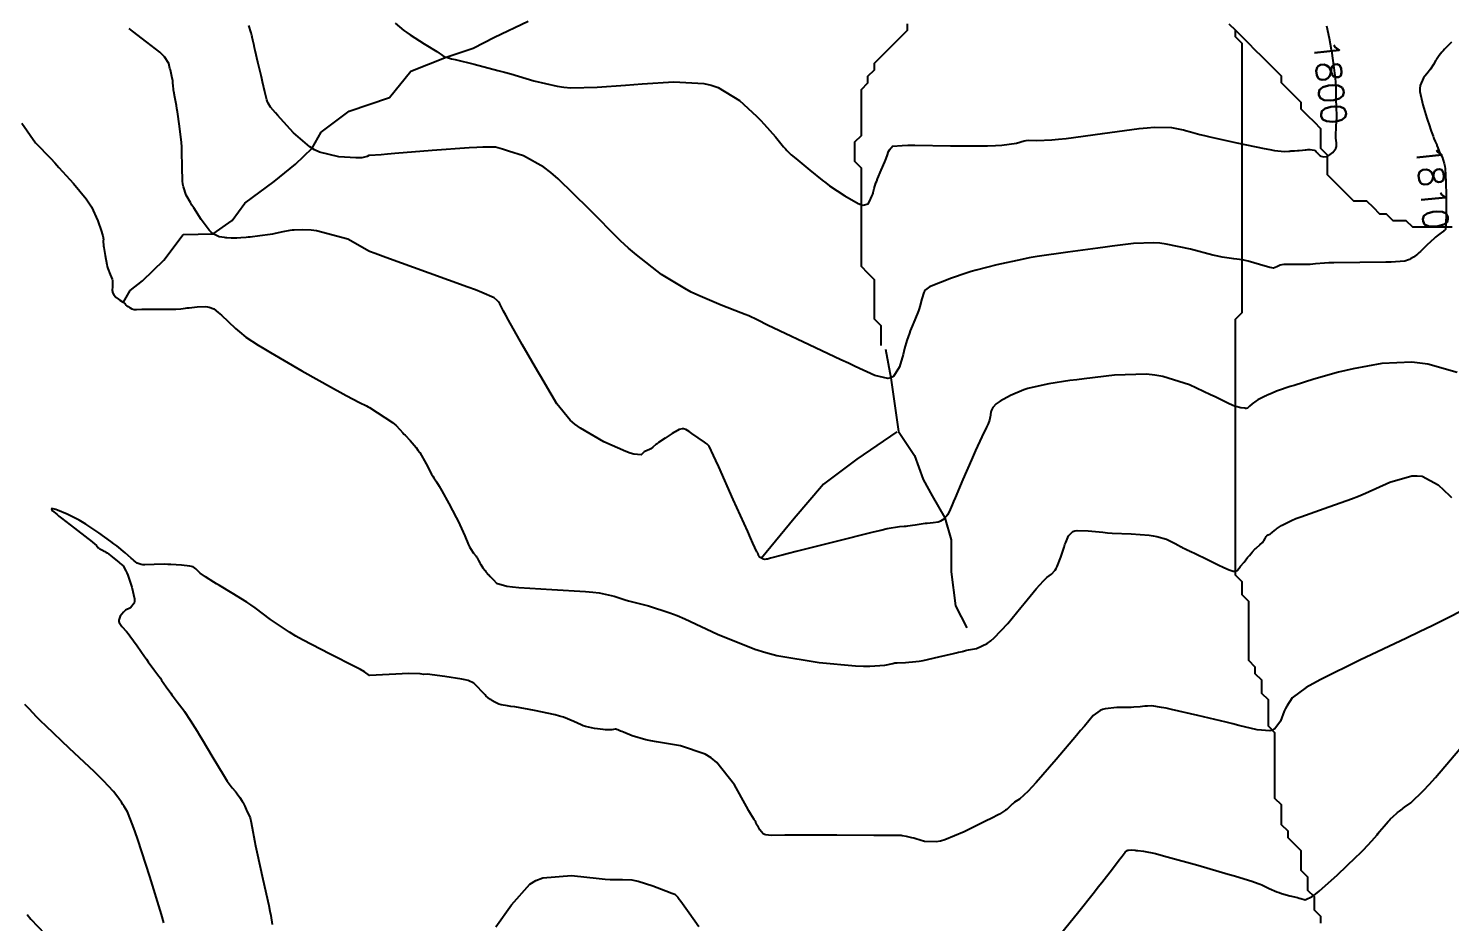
# Model space of a CAD drawing. Header units: metres. Extents: x 68 to 838477, y 94 to 1191015.
# Drawn here: x 837948.1 to 838164.5, y 1189764.5 to 1189900.5 of the extents above; entities that cross this region are included whole.
import ezdxf

# ---------------------------------------------------------------- set-up
doc = ezdxf.new("R2010")
doc.units = ezdxf.units.M
doc.header["$LTSCALE"] = 0.3
doc.layers.add('COTAS 10', color=1, linetype='Continuous')
doc.layers.add('DRENAJE', color=5, linetype='Continuous', lineweight=25)
doc.styles.get("Standard").update_dxf_attribs({"font": 'simplex.shx'})

msp = doc.modelspace()

# ---------------------------------------------------------------- linework, layer by layer
at = {"layer": 'COTAS 10'}
for points, elevation in [([(838164.76, 1189898.39), (838163.74, 1189897.3), (838163.53, 1189897.06), (838163.33, 1189896.85), (838162.88, 1189896.33), (838162.59, 1189895.91), (838162.5, 1189895.77), (838162.4, 1189895.62), (838162.04, 1189894.99), (838161.56, 1189894.25), (838161.4, 1189894.04), (838161.23, 1189893.81), (838160.5, 1189892.95), (838159.99, 1189891.77), (838159.95, 1189891.34), (838159.97, 1189890.88), (838160.4, 1189888.83), (838160.73, 1189887.81), (838161.05, 1189886.81), (838161.2, 1189886.35), (838161.34, 1189885.94), (838161.71, 1189884.81), (838161.98, 1189884.06), (838162.05, 1189883.89), (838162.11, 1189883.72), (838162.32, 1189883.24), (838162.49, 1189882.84), (838162.53, 1189882.74), (838162.57, 1189882.64), (838162.68, 1189882.28), (838162.83, 1189881.87), (838162.9, 1189881.73), (838162.97, 1189881.57), (838163.34, 1189880.92), (838163.69, 1189879.9), (838163.76, 1189879.52), (838163.82, 1189879.08), (838163.93, 1189877.14), (838163.95, 1189875.01), (838163.95, 1189874.47), (838163.95, 1189873.93), (838163.95, 1189872.16), (838163.93, 1189870.79), (838163.92, 1189870.52), (838163.91, 1189870.3), (838163.86, 1189869.86), (838163.72, 1189869.7), (838163.65, 1189869.65), (838163.57, 1189869.59), (838163.19, 1189869.35), (838162.58, 1189868.9), (838162.37, 1189868.71), (838162.13, 1189868.5), (838161.1, 1189867.51), (838160.07, 1189866.51), (838159.83, 1189866.3), (838159.61, 1189866.11), (838159.01, 1189865.64), (838158.52, 1189865.37), (838158.38, 1189865.31), (838158.23, 1189865.25), (838157.67, 1189865.05), (838156.27, 1189864.92), (838155.59, 1189864.89), (838154.79, 1189864.87), (838150.83, 1189864.82), (838146.89, 1189864.78), (838146.09, 1189864.76), (838145.42, 1189864.74), (838144.06, 1189864.63), (838143.24, 1189864.54), (838142.92, 1189864.53), (838142.55, 1189864.52), (838140.87, 1189864.55), (838139.26, 1189864.52), (838138.94, 1189864.49), (838138.68, 1189864.44), (838138.17, 1189864.16), (838137.68, 1189863.99), (838137.42, 1189864.01), (838137.11, 1189864.07), (838135.57, 1189864.51), (838133.82, 1189865.04), (838133.38, 1189865.15), (838132.96, 1189865.23), (838131.62, 1189865.39), (838129.88, 1189865.64), (838129.2, 1189865.78), (838128.45, 1189865.96), (838125.04, 1189866.84), (838121.31, 1189867.65), (838120.35, 1189867.77), (838119.43, 1189867.84), (838116.37, 1189867.75), (838113.11, 1189867.31), (838112.06, 1189867.17), (838110.94, 1189867.02), (838106.37, 1189866.42), (838101.68, 1189865.73), (838100.49, 1189865.52), (838099.34, 1189865.31), (838095.57, 1189864.49), (838092.4, 1189863.66), (838091.63, 1189863.44), (838090.9, 1189863.22), (838088.66, 1189862.44), (838086.96, 1189861.78), (838086.57, 1189861.62), (838086.22, 1189861.49), (838085.27, 1189861.11), (838084.67, 1189860.66), (838084.53, 1189860.48), (838084.41, 1189860.27), (838084.11, 1189859.32), (838083.83, 1189858.15), (838083.72, 1189857.8), (838083.6, 1189857.45), (838083.05, 1189856.09), (838082.49, 1189854.76), (838082.35, 1189854.41), (838082.23, 1189854.08), (838081.86, 1189852.97), (838081.51, 1189851.72), (838081.39, 1189851.3), (838081.26, 1189850.85), (838080.73, 1189848.96), (838079.79, 1189847.48), (838079.41, 1189847.29), (838078.97, 1189847.19), (838076.95, 1189847.65), (838073.98, 1189849.02), (838072.94, 1189849.5), (838071.81, 1189850.02), (838066.96, 1189852.29), (838062.43, 1189854.44), (838061.5, 1189854.88), (838060.72, 1189855.26), (838059.05, 1189856.1), (838057.76, 1189856.7), (838057.2, 1189856.93), (838056.56, 1189857.18), (838053.55, 1189858.32), (838050, 1189859.84), (838049.02, 1189860.33), (838048.04, 1189860.86), (838044.5, 1189863.01), (838040.66, 1189865.98), (838039.48, 1189867.02), (838038.25, 1189868.15), (838033.41, 1189873.01), (838028.75, 1189877.58), (838027.63, 1189878.52), (838026.59, 1189879.33), (838023.46, 1189881.08), (838021.21, 1189881.8), (838020.72, 1189881.95), (838020.28, 1189882.08), (838019.2, 1189882.39), (838017.29, 1189882.42), (838016.34, 1189882.37), (838015.2, 1189882.31), (838009.54, 1189881.91), (838003.89, 1189881.44), (838002.75, 1189881.34), (838001.81, 1189881.25), (838000, 1189881.14), (837999.94, 1189881.13), (837999.67, 1189880.95), (837998.85, 1189880.78), (837998.43, 1189880.77), (837997.92, 1189880.78), (837995.37, 1189880.93), (837992.41, 1189881.64), (837991.65, 1189882), (837990.91, 1189882.44), (837988.43, 1189884.59), (837986.49, 1189886.78), (837986.08, 1189887.24), (837985.73, 1189887.63), (837984.96, 1189888.47), (837984.58, 1189889.08), (837984.48, 1189889.32), (837984.38, 1189889.59), (837984.06, 1189890.8), (837983.72, 1189892.35), (837983.62, 1189892.83), (837983.5, 1189893.33), (837983.03, 1189895.33), (837982.6, 1189897.14), (837982.51, 1189897.52), (837982.44, 1189897.86), (837982.26, 1189898.67), (837982.16, 1189899.14), (837982.14, 1189899.26), (837982.11, 1189899.38), (837982.02, 1189899.8), (837981.66, 1189900.9)], 1810), ([(838003.91, 1189901.26), (838005.25, 1189900.18), (838005.71, 1189899.85), (838006.21, 1189899.5), (838008.35, 1189898.13), (838010.27, 1189896.94), (838010.64, 1189896.71), (838010.93, 1189896.52), (838011.36, 1189896.2), (838012.04, 1189895.99), (838012.49, 1189895.87), (838013.04, 1189895.73), (838015.97, 1189895.01), (838019.58, 1189894.09), (838020.57, 1189893.82), (838021.55, 1189893.54), (838025.02, 1189892.48), (838028.59, 1189891.66), (838029.63, 1189891.53), (838030.69, 1189891.45), (838034.7, 1189891.51), (838039.02, 1189891.86), (838040.27, 1189891.95), (838041.55, 1189892.04), (838046.37, 1189892.35), (838050.94, 1189892.1), (838052.06, 1189891.84), (838053.11, 1189891.49), (838056.37, 1189889.51), (838058.94, 1189887.11), (838059.55, 1189886.5), (838060.12, 1189885.92), (838061.83, 1189883.97), (838063.07, 1189882.46), (838063.35, 1189882.15), (838063.59, 1189881.87), (838064.24, 1189881.25), (838064.95, 1189880.68), (838065.24, 1189880.44), (838065.56, 1189880.17), (838067.05, 1189878.89), (838068.93, 1189877.38), (838069.49, 1189876.95), (838070.08, 1189876.52), (838072.38, 1189874.97), (838074.41, 1189873.83), (838074.82, 1189873.67), (838075.18, 1189873.57), (838075.93, 1189873.78), (838076.24, 1189874.34), (838076.3, 1189874.47), (838076.37, 1189874.58), (838076.53, 1189874.91), (838076.66, 1189875.24), (838076.7, 1189875.37), (838076.74, 1189875.5), (838076.89, 1189876.1), (838077.14, 1189876.94), (838077.25, 1189877.23), (838077.37, 1189877.55), (838077.94, 1189878.89), (838078.5, 1189880.17), (838078.61, 1189880.44), (838078.71, 1189880.68), (838078.89, 1189881.25), (838078.98, 1189881.57), (838079.02, 1189881.65), (838079.05, 1189881.73), (838079.22, 1189882), (838079.4, 1189882.23), (838079.45, 1189882.29), (838079.5, 1189882.35), (838079.68, 1189882.54), (838081.15, 1189882.67), (838082.01, 1189882.68), (838083.06, 1189882.68), (838088.51, 1189882.62), (838094.15, 1189882.61), (838095.32, 1189882.64), (838096.33, 1189882.69), (838098.56, 1189883.02), (838099.71, 1189883.35), (838100.04, 1189883.4), (838100.38, 1189883.44), (838101.62, 1189883.41), (838103.92, 1189883.49), (838104.93, 1189883.59), (838106.09, 1189883.73), (838111.62, 1189884.5), (838117.23, 1189885.24), (838118.45, 1189885.35), (838119.52, 1189885.43), (838122.17, 1189885.37), (838123.65, 1189885.08), (838123.98, 1189885.01), (838124.27, 1189884.94), (838125.04, 1189884.72), (838126.45, 1189884.35), (838127.15, 1189884.19), (838127.99, 1189883.99), (838132.1, 1189883.06), (838136.25, 1189882.18), (838137.1, 1189882.02), (838137.83, 1189881.9), (838139.36, 1189881.74), (838140.01, 1189881.8), (838140.18, 1189881.81), (838140.33, 1189881.82), (838140.86, 1189881.84), (838141.33, 1189881.87), (838141.46, 1189881.88), (838141.59, 1189881.89), (838142.07, 1189881.94), (838142.48, 1189881.99), (838142.58, 1189882), (838142.67, 1189882.01), (838142.91, 1189882.03), (838143.13, 1189882.04), (838143.2, 1189882.03), (838143.28, 1189882.03), (838143.57, 1189882.01), (838143.86, 1189881.95), (838143.92, 1189881.93), (838143.98, 1189881.9), (838144.14, 1189881.77), (838144.28, 1189881.6), (838144.31, 1189881.56), (838144.35, 1189881.51), (838144.51, 1189881.31), (838144.73, 1189881.13), (838144.81, 1189881.09), (838144.91, 1189881.05), (838145.32, 1189880.93), (838145.82, 1189880.97), (838145.97, 1189881.03), (838146.12, 1189881.11), (838146.69, 1189881.59), (838147.15, 1189882.2), (838147.22, 1189882.36), (838147.27, 1189882.52), (838147.28, 1189883.08), (838147.19, 1189883.77), (838147.18, 1189884), (838147.18, 1189884.03), (838147.18, 1189884.26), (838147.23, 1189885.37), (838147.29, 1189886.46), (838147.3, 1189886.71), (838147.31, 1189886.93), (838147.3, 1189887.54), (838147.28, 1189888.13), (838147.27, 1189888.34), (838147.26, 1189888.58), (838147.24, 1189889.61), (838147.21, 1189890.71), (838147.2, 1189890.99), (838147.2, 1189891.26), (838147.17, 1189892.15), (838147.1, 1189893.07), (838147.08, 1189893.36), (838147.04, 1189893.67), (838146.89, 1189894.89), (838146.67, 1189896.32), (838146.6, 1189896.76), (838146.52, 1189897.21), (838146.22, 1189898.96), (838145.82, 1189900.8)], 1800), ([(838165.66, 1189848.07), (838161.2, 1189849.35), (838159.96, 1189849.53), (838158.72, 1189849.65), (838154.19, 1189849.44), (838149.83, 1189848.66), (838148.69, 1189848.41), (838147.58, 1189848.15), (838143.8, 1189847.09), (838140.84, 1189846.13), (838140.24, 1189845.94), (838139.74, 1189845.78), (838138.72, 1189845.45), (838138.29, 1189845.29), (838138.15, 1189845.24), (838138.01, 1189845.19), (838137.46, 1189844.95), (838136.85, 1189844.69), (838136.68, 1189844.61), (838136.51, 1189844.54), (838135.89, 1189844.25), (838135.28, 1189843.93), (838135.12, 1189843.83), (838134.97, 1189843.73), (838134.45, 1189843.33), (838134.04, 1189842.97), (838133.95, 1189842.89), (838133.88, 1189842.82), (838133.73, 1189842.67), (838133.53, 1189842.62), (838133.43, 1189842.62), (838133.3, 1189842.63), (838132.69, 1189842.72), (838131.93, 1189842.91), (838131.72, 1189842.98), (838131.51, 1189843.06), (838130.74, 1189843.41), (838129.38, 1189844.09), (838128.79, 1189844.37), (838128.1, 1189844.69), (838124.88, 1189846.19), (838120.81, 1189847.5), (838119.59, 1189847.7), (838118.33, 1189847.82), (838113.47, 1189847.7), (838108.83, 1189847.14), (838107.71, 1189846.99), (838106.66, 1189846.85), (838103.47, 1189846.37), (838100.92, 1189845.82), (838100.27, 1189845.63), (838099.65, 1189845.43), (838097.61, 1189844.57), (838096.05, 1189843.71), (838095.74, 1189843.51), (838095.47, 1189843.32), (838094.92, 1189842.77), (838094.73, 1189842.33), (838094.69, 1189842.21), (838094.65, 1189842.09), (838094.57, 1189841.66), (838094.52, 1189841.27), (838094.5, 1189841.18), (838094.49, 1189841.09), (838094.44, 1189840.82), (838094.22, 1189840.29), (838094.11, 1189840.04), (838093.97, 1189839.74), (838093.27, 1189838.27), (838092.3, 1189836.19), (838091.99, 1189835.51), (838091.67, 1189834.79), (838090.36, 1189831.77), (838089.18, 1189829.01), (838088.94, 1189828.44), (838088.73, 1189827.95), (838088.28, 1189826.89), (838088.02, 1189826.41), (838087.94, 1189826.28), (838087.84, 1189826.16), (838087.46, 1189825.75), (838086.96, 1189825.43), (838086.79, 1189825.36), (838086.62, 1189825.31), (838085.87, 1189825.19), (838084.94, 1189825.11), (838084.65, 1189825.07), (838084.35, 1189825.03), (838083.12, 1189824.84), (838081.95, 1189824.67), (838081.68, 1189824.64), (838081.43, 1189824.62), (838080.72, 1189824.59), (838078.86, 1189824.26), (838077.89, 1189824.04), (838076.73, 1189823.76), (838070.86, 1189822.31), (838065, 1189820.83), (838063.83, 1189820.53), (838062.87, 1189820.28), (838061.06, 1189819.8), (838060.61, 1189819.68), (838060.51, 1189819.66), (838060.43, 1189819.64), (838060.2, 1189819.62), (838060.03, 1189819.66), (838059.97, 1189819.68), (838059.92, 1189819.7), (838059.7, 1189819.79), (838059.51, 1189819.89), (838059.48, 1189819.91), (838059.45, 1189819.93), (838059.4, 1189819.97), (838059.39, 1189819.99), (838059.39, 1189820), (838059.39, 1189820.03), (838059.38, 1189820.06), (838059.38, 1189820.07), (838059.37, 1189820.08), (838059.34, 1189820.13), (838059.3, 1189820.19), (838059.29, 1189820.21), (838059.28, 1189820.23), (838059.26, 1189820.28), (838059.24, 1189820.34), (838059.23, 1189820.36), (838059.23, 1189820.38), (838059.2, 1189820.47), (838059.16, 1189820.58), (838059.14, 1189820.62), (838059.12, 1189820.66), (838059.02, 1189820.8), (838058.4, 1189822.12), (838058.05, 1189822.9), (838057.62, 1189823.85), (838055.42, 1189828.77), (838053.21, 1189833.7), (838052.77, 1189834.67), (838052.41, 1189835.46), (838051.75, 1189836.85), (838051.39, 1189837.21), (838051.22, 1189837.34), (838051.03, 1189837.49), (838050.08, 1189838.16), (838049.1, 1189838.81), (838048.88, 1189838.95), (838048.69, 1189839.08), (838048.2, 1189839.4), (838047.83, 1189839.52), (838047.72, 1189839.53), (838047.61, 1189839.52), (838047.18, 1189839.39), (838046.57, 1189839.06), (838046.35, 1189838.93), (838046.11, 1189838.78), (838045.05, 1189838.1), (838044.03, 1189837.4), (838043.81, 1189837.24), (838043.61, 1189837.1), (838043.14, 1189836.72), (838042.84, 1189836.47), (838042.75, 1189836.42), (838042.66, 1189836.36), (838042.32, 1189836.22), (838041.96, 1189836.04), (838041.86, 1189835.98), (838041.76, 1189835.9), (838041.38, 1189835.56), (838040.28, 1189835.63), (838039.72, 1189835.81), (838039.05, 1189836.05), (838035.7, 1189837.53), (838032.13, 1189839.59), (838031.31, 1189840.21), (838030.58, 1189840.84), (838028.54, 1189843.29), (838026.8, 1189846.25), (838026.25, 1189847.21), (838025.67, 1189848.22), (838023.29, 1189852.37), (838021.2, 1189856.07), (838020.79, 1189856.8), (838020.45, 1189857.41), (838019.87, 1189858.53), (838019.67, 1189858.84), (838019.58, 1189858.94), (838019.48, 1189859.04), (838018.98, 1189859.45), (838017.11, 1189860.28), (838016.14, 1189860.66), (838014.97, 1189861.1), (838009.12, 1189863.2), (838002.52, 1189865.58), (838000.88, 1189866.19), (838000, 1189866.53), (837996.74, 1189868.38), (837991.97, 1189869.68), (837991.54, 1189869.71), (837991.13, 1189869.74), (837989.77, 1189869.81), (837988.55, 1189869.77), (837988.23, 1189869.74), (837987.91, 1189869.71), (837986.82, 1189869.49), (837985.64, 1189869.23), (837985.27, 1189869.16), (837984.89, 1189869.09), (837983.33, 1189868.88), (837981.86, 1189868.71), (837981.53, 1189868.68), (837981.23, 1189868.65), (837980.42, 1189868.58), (837979.83, 1189868.55), (837979.67, 1189868.55), (837979.51, 1189868.55), (837978.94, 1189868.56), (837978.32, 1189868.6), (837978.12, 1189868.61), (837977.92, 1189868.63), (837977.13, 1189868.72), (837976.19, 1189869.19), (837975.9, 1189869.45), (837975.6, 1189869.76), (837974.39, 1189871.38), (837973.25, 1189873.16), (837972.99, 1189873.58), (837972.75, 1189873.97), (837972.08, 1189875.11), (837971.68, 1189876.34), (837971.6, 1189876.78), (837971.55, 1189877.26), (837971.49, 1189879.37), (837971.46, 1189881.78), (837971.43, 1189882.45), (837971.38, 1189883.13), (837971.11, 1189885.58), (837970.78, 1189887.77), (837970.7, 1189888.27), (837970.63, 1189888.73), (837970.38, 1189890.01), (837970.21, 1189890.88), (837970.18, 1189891.07), (837970.15, 1189891.25), (837970.12, 1189891.74), (837970.09, 1189892.18), (837970.07, 1189892.33), (837970.05, 1189892.49), (837969.92, 1189893.17), (837969.75, 1189893.94), (837969.7, 1189894.15), (837969.64, 1189894.37), (837969.45, 1189895.16), (837968.82, 1189896.14), (837968.49, 1189896.48), (837968.09, 1189896.84), (837966.11, 1189898.39), (837963.94, 1189900.05), (837963.43, 1189900.48)], 1820), ([(837947.07, 1189886.06), (837949.14, 1189883.07), (837951.47, 1189880.66), (837952.1, 1189879.99), (837952.73, 1189879.32), (837954.96, 1189876.88), (837956.87, 1189874.53), (837957.29, 1189873.91), (837957.67, 1189873.29), (837958.66, 1189871.2), (837959.21, 1189869.53), (837959.31, 1189869.19), (837959.39, 1189868.91), (837959.49, 1189868.32), (837959.46, 1189868.11), (837959.45, 1189868.06), (837959.45, 1189868.03), (837959.46, 1189867.93), (837959.52, 1189867.58), (837959.54, 1189867.38), (837959.58, 1189867.14), (837959.75, 1189865.91), (837960, 1189864.55), (837960.08, 1189864.22), (837960.17, 1189863.92), (837960.53, 1189863.02), (837960.83, 1189862.29), (837960.88, 1189862.09), (837960.91, 1189861.89), (837960.89, 1189861.19), (837960.84, 1189860.58), (837960.86, 1189860.43), (837960.89, 1189860.29), (837961.09, 1189859.9), (837961.4, 1189859.58), (837961.5, 1189859.49), (837961.6, 1189859.41), (837962.02, 1189859.12), (837962.41, 1189858.86), (837962.5, 1189858.8), (837962.58, 1189858.73), (837962.79, 1189858.52), (837962.95, 1189858.34), (837963, 1189858.3), (837963.05, 1189858.25), (837963.26, 1189858.11), (837963.48, 1189857.98), (837963.54, 1189857.94), (837963.6, 1189857.91), (837963.83, 1189857.78), (837964.2, 1189857.7), (837964.35, 1189857.69), (837964.52, 1189857.68), (837965.33, 1189857.71), (837966.39, 1189857.75), (837966.73, 1189857.75), (837967.09, 1189857.75), (837968.55, 1189857.73), (837969.93, 1189857.71), (837970.24, 1189857.71), (837970.52, 1189857.72), (837971.28, 1189857.78), (837972.01, 1189857.88), (837972.27, 1189857.91), (837972.56, 1189857.94), (837973.8, 1189858.07), (837975.04, 1189858.11), (837975.33, 1189858.09), (837975.58, 1189858.04), (837976.31, 1189857.76), (837976.99, 1189857.24), (837977.22, 1189857.04), (837977.47, 1189856.81), (837978.52, 1189855.83), (837979.63, 1189854.77), (837979.93, 1189854.51), (837980.22, 1189854.26), (837981.2, 1189853.46), (837983.07, 1189852.24), (837983.93, 1189851.72), (837984.92, 1189851.13), (837989.71, 1189848.36), (837994.55, 1189845.64), (837995.57, 1189845.07), (837996.46, 1189844.59), (837998.51, 1189843.53), (837999.57, 1189843.02), (837999.83, 1189842.88), (838000, 1189842.78), (838003.51, 1189840.49), (838003.81, 1189840.24), (838004.06, 1189840.01), (838004.65, 1189839.41), (838005.1, 1189838.88), (838005.26, 1189838.71), (838005.44, 1189838.52), (838006.22, 1189837.72), (838007.13, 1189836.64), (838007.39, 1189836.27), (838007.66, 1189835.88), (838008.63, 1189834.19), (838009.47, 1189832.62), (838009.66, 1189832.29), (838009.82, 1189832.02), (838010.21, 1189831.43), (838010.65, 1189830.76), (838010.84, 1189830.44), (838011.06, 1189830.05), (838012.11, 1189828.14), (838013.24, 1189825.98), (838013.51, 1189825.43), (838013.76, 1189824.91), (838014.52, 1189823.2), (838015.12, 1189821.85), (838015.27, 1189821.55), (838015.41, 1189821.28), (838015.87, 1189820.57), (838016.24, 1189820.1), (838016.32, 1189819.98), (838016.39, 1189819.86), (838016.6, 1189819.48), (838016.8, 1189819.1), (838016.87, 1189818.98), (838016.95, 1189818.85), (838017.29, 1189818.36), (838017.62, 1189817.91), (838017.69, 1189817.81), (838017.75, 1189817.72), (838017.92, 1189817.51), (838018.06, 1189817.36), (838018.11, 1189817.31), (838018.17, 1189817.25), (838018.4, 1189817.03), (838018.7, 1189816.72), (838018.81, 1189816.62), (838018.91, 1189816.51), (838019.36, 1189816.03), (838020.95, 1189815.55), (838021.78, 1189815.44), (838022.77, 1189815.33), (838027.76, 1189815.04), (838032.91, 1189814.74), (838034.01, 1189814.64), (838034.98, 1189814.52), (838037.28, 1189814.04), (838038.93, 1189813.49), (838039.48, 1189813.33), (838040.06, 1189813.16), (838042.51, 1189812.55), (838045.77, 1189811.51), (838046.86, 1189811.08), (838048.04, 1189810.58), (838052.99, 1189808.26), (838058.7, 1189805.94), (838060.37, 1189805.44), (838062.06, 1189805), (838068.48, 1189803.92), (838074.05, 1189803.44), (838075.22, 1189803.38), (838076.22, 1189803.35), (838078.48, 1189803.51), (838079.69, 1189803.79), (838080.03, 1189803.85), (838080.37, 1189803.89), (838081.64, 1189803.95), (838083.2, 1189804.07), (838083.73, 1189804.15), (838084.31, 1189804.25), (838086.74, 1189804.78), (838088.93, 1189805.31), (838089.36, 1189805.41), (838089.71, 1189805.49), (838090.31, 1189805.62), (838090.38, 1189805.63), (838090.4, 1189805.64), (838090.42, 1189805.64), (838090.46, 1189805.66), (838090.79, 1189805.74), (838090.98, 1189805.78), (838091.22, 1189805.83), (838092.45, 1189806.07), (838094.1, 1189806.84), (838094.61, 1189807.22), (838095.13, 1189807.67), (838097.2, 1189809.88), (838099.2, 1189812.31), (838099.69, 1189812.9), (838100.15, 1189813.45), (838101.56, 1189815.13), (838102.65, 1189816.36), (838102.91, 1189816.62), (838103.15, 1189816.85), (838103.85, 1189817.4), (838104.42, 1189818), (838104.58, 1189818.26), (838104.73, 1189818.56), (838105.28, 1189819.99), (838105.79, 1189821.51), (838105.92, 1189821.88), (838106.05, 1189822.21), (838106.45, 1189823.23), (838107.14, 1189823.86), (838107.45, 1189823.96), (838107.8, 1189824.02), (838109.48, 1189823.98), (838111.7, 1189823.75), (838112.4, 1189823.69), (838113.12, 1189823.64), (838116.02, 1189823.5), (838118.74, 1189823.31), (838119.35, 1189823.23), (838119.9, 1189823.13), (838121.37, 1189822.69), (838122.29, 1189822.24), (838122.5, 1189822.13), (838122.68, 1189822.04), (838123.16, 1189821.78), (838123.52, 1189821.58), (838123.63, 1189821.52), (838123.75, 1189821.46), (838124.21, 1189821.22), (838124.74, 1189820.97), (838124.9, 1189820.89), (838125.07, 1189820.82), (838125.73, 1189820.52), (838126.56, 1189820.14), (838126.83, 1189820.01), (838127.12, 1189819.87), (838128.33, 1189819.27), (838129.54, 1189818.67), (838129.83, 1189818.53), (838130.11, 1189818.4), (838130.94, 1189818.03), (838131.56, 1189817.83), (838131.7, 1189817.82), (838131.82, 1189817.82), (838132.15, 1189817.96), (838132.45, 1189818.31), (838132.56, 1189818.44), (838132.67, 1189818.58), (838133.19, 1189819.22), (838133.73, 1189819.9), (838133.87, 1189820.06), (838134, 1189820.22), (838134.44, 1189820.72), (838134.86, 1189821.16), (838134.98, 1189821.28), (838135.11, 1189821.4), (838135.59, 1189821.82), (838136.02, 1189822.22), (838136.11, 1189822.33), (838136.2, 1189822.44), (838136.41, 1189822.8), (838136.57, 1189823.1), (838136.62, 1189823.17), (838136.68, 1189823.23), (838136.89, 1189823.36), (838137.11, 1189823.46), (838137.18, 1189823.5), (838137.24, 1189823.54), (838137.47, 1189823.74), (838137.83, 1189824.04), (838137.97, 1189824.15), (838138.13, 1189824.27), (838138.88, 1189824.81), (838140.42, 1189825.57), (838141.07, 1189825.84), (838141.83, 1189826.13), (838145.41, 1189827.38), (838149.53, 1189828.84), (838150.62, 1189829.27), (838151.7, 1189829.71), (838155.41, 1189831.37), (838158.72, 1189832.36), (838159.54, 1189832.37), (838160.31, 1189832.28), (838162.73, 1189831), (838164.46, 1189829.36), (838164.8, 1189829.05)], 1830), ([(838168.77, 1189813.03), (838161.84, 1189809.53), (838159.9, 1189808.58), (838157.95, 1189807.63), (838150.82, 1189804.26), (838144.87, 1189801.35), (838143.65, 1189800.7), (838142.63, 1189800.11), (838140.51, 1189798.54), (838139.69, 1189797.3), (838139.5, 1189796.92), (838139.31, 1189796.53), (838138.74, 1189794.99), (838137.9, 1189793.8), (838137.55, 1189793.62), (838137.14, 1189793.51), (838135.2, 1189793.66), (838132.42, 1189794.35), (838131.48, 1189794.58), (838130.46, 1189794.83), (838126.14, 1189795.86), (838122.14, 1189796.78), (838121.32, 1189796.95), (838120.63, 1189797.09), (838119.16, 1189797.32), (838118.48, 1189797.3), (838118.29, 1189797.29), (838118.1, 1189797.28), (838117.37, 1189797.19), (838116.39, 1189797.11), (838116.02, 1189797.09), (838115.62, 1189797.08), (838113.84, 1189797.07), (838112.06, 1189796.89), (838111.64, 1189796.77), (838111.27, 1189796.62), (838110.23, 1189795.85), (838108.88, 1189794.24), (838108.31, 1189793.57), (838107.66, 1189792.79), (838104.6, 1189789.17), (838101.55, 1189785.63), (838100.89, 1189784.92), (838100.33, 1189784.32), (838098.98, 1189783.1), (838098.26, 1189782.64), (838098.09, 1189782.51), (838097.94, 1189782.39), (838097.51, 1189781.98), (838097.05, 1189781.56), (838096.89, 1189781.44), (838096.71, 1189781.32), (838095.93, 1189780.85), (838094.57, 1189780.13), (838094.02, 1189779.86), (838093.41, 1189779.54), (838090.58, 1189778.14), (838087.64, 1189776.92), (838086.95, 1189776.73), (838086.32, 1189776.6), (838084.52, 1189776.67), (838083.22, 1189777.08), (838082.91, 1189777.17), (838082.62, 1189777.25), (838081.77, 1189777.44), (838081.13, 1189777.54), (838080.98, 1189777.56), (838080.84, 1189777.57), (838080.43, 1189777.57), (838078.8, 1189777.56), (838077.9, 1189777.56), (838076.8, 1189777.57), (838071.16, 1189777.61), (838065.42, 1189777.64), (838064.25, 1189777.64), (838063.25, 1189777.63), (838061.16, 1189777.59), (838060.35, 1189777.68), (838060.16, 1189777.76), (838059.98, 1189777.86), (838059.47, 1189778.44), (838059.13, 1189779.03), (838059.06, 1189779.15), (838059.01, 1189779.25), (838058.91, 1189779.44), (838058.88, 1189779.5), (838058.87, 1189779.53), (838058.87, 1189779.55), (838058.83, 1189779.66), (838058.8, 1189779.76), (838058.78, 1189779.78), (838058.77, 1189779.8), (838058.72, 1189779.87), (838058.67, 1189779.92), (838058.65, 1189779.94), (838058.64, 1189779.95), (838058.58, 1189780), (838058.08, 1189780.84), (838057.79, 1189781.36), (838057.43, 1189781.99), (838055.58, 1189785.3), (838052.92, 1189788.7), (838052.06, 1189789.4), (838051.14, 1189789.99), (838047.36, 1189791.25), (838043.72, 1189791.83), (838042.88, 1189791.99), (838042.12, 1189792.16), (838040.01, 1189792.77), (838038.69, 1189793.3), (838038.43, 1189793.4), (838038.22, 1189793.49), (838037.83, 1189793.69), (838037.64, 1189793.74), (838037.55, 1189793.75), (838037.44, 1189793.75), (838036.94, 1189793.69), (838036.16, 1189793.66), (838035.89, 1189793.68), (838035.59, 1189793.7), (838034.3, 1189793.87), (838032.92, 1189794.18), (838032.57, 1189794.29), (838032.23, 1189794.41), (838031.12, 1189794.96), (838029.57, 1189795.59), (838028.96, 1189795.77), (838028.28, 1189795.95), (838025.13, 1189796.61), (838022.13, 1189797.15), (838021.53, 1189797.25), (838021.03, 1189797.34), (838020.07, 1189797.5), (838019.73, 1189797.59), (838019.63, 1189797.63), (838019.52, 1189797.67), (838019.09, 1189797.9), (838018.66, 1189798.16), (838018.55, 1189798.23), (838018.45, 1189798.3), (838018.1, 1189798.56), (838017.75, 1189798.87), (838017.64, 1189798.98), (838017.52, 1189799.1), (838017.04, 1189799.6), (838016.55, 1189800.12), (838016.43, 1189800.25), (838016.31, 1189800.38), (838015.92, 1189800.78), (838015.03, 1189801.16), (838014.59, 1189801.27), (838014.07, 1189801.38), (838011.49, 1189801.79), (838008.78, 1189802.16), (838008.31, 1189802.11), (838007.76, 1189802.19), (838006.01, 1189802.24), (838000, 1189801.97), (837999.26, 1189802.5), (837998.63, 1189802.87), (837997.86, 1189803.28), (837994.04, 1189805.2), (837989.8, 1189807.39), (837988.79, 1189807.96), (837987.84, 1189808.53), (837984.97, 1189810.48), (837982.59, 1189812.24), (837981.95, 1189812.69), (837981.32, 1189813.11), (837979.1, 1189814.49), (837977.17, 1189815.63), (837976.72, 1189815.9), (837976.3, 1189816.16), (837975.07, 1189816.95), (837974.24, 1189817.55), (837974.07, 1189817.69), (837973.92, 1189817.82), (837973.6, 1189818.2), (837973.16, 1189818.47), (837972.94, 1189818.53), (837972.68, 1189818.59), (837971.37, 1189818.77), (837969.77, 1189818.86), (837969.32, 1189818.87), (837968.87, 1189818.88), (837967.21, 1189818.83), (837965.79, 1189818.8), (837965.49, 1189818.82), (837965.23, 1189818.85), (837964.64, 1189819.05), (837964.15, 1189819.47), (837963.96, 1189819.63), (837963.75, 1189819.81), (837962.8, 1189820.64), (837961.52, 1189821.7), (837961.1, 1189822.02), (837960.65, 1189822.36), (837958.81, 1189823.68), (837956.83, 1189824.97), (837956.31, 1189825.29), (837955.79, 1189825.58), (837953.97, 1189826.49), (837952.53, 1189827.1), (837952.26, 1189827.21), (837952.03, 1189827.29), (837951.64, 1189827.37), (837951.62, 1189827.25), (837951.64, 1189827.21), (837951.65, 1189827.17), (837951.77, 1189827), (837952.39, 1189826.49), (837952.71, 1189826.23), (837953.11, 1189825.92), (837955.12, 1189824.36), (837957.12, 1189822.81), (837957.51, 1189822.5), (837957.84, 1189822.24), (837958.43, 1189821.75), (837958.55, 1189821.6), (837958.59, 1189821.56), (837958.62, 1189821.53), (837958.71, 1189821.41), (837958.85, 1189821.3), (837958.91, 1189821.26), (837958.97, 1189821.23), (837959.26, 1189821.09), (837959.71, 1189820.83), (837959.87, 1189820.72), (837960.05, 1189820.6), (837960.85, 1189820.01), (837961.65, 1189819.37), (837961.84, 1189819.22), (837962.01, 1189819.07), (837962.49, 1189818.63), (837962.93, 1189817.9), (837963.07, 1189817.57), (837963.22, 1189817.2), (837963.85, 1189815.4), (837964.23, 1189813.62), (837964.23, 1189813.25), (837964.18, 1189812.94), (837963.64, 1189812.26), (837962.88, 1189811.87), (837962.71, 1189811.74), (837962.54, 1189811.59), (837962.05, 1189810.99), (837961.84, 1189810.35), (837961.85, 1189810.18), (837961.89, 1189810.01), (837962.3, 1189809.43), (837963.02, 1189808.64), (837963.26, 1189808.33), (837963.53, 1189807.99), (837964.63, 1189806.45), (837965.78, 1189804.82), (837966.06, 1189804.42), (837966.33, 1189804.04), (837967.2, 1189802.85), (837967.96, 1189801.82), (837968.17, 1189801.53), (837968.37, 1189801.25), (837969.08, 1189800.22), (837969.76, 1189799.25), (837969.94, 1189799), (837970.12, 1189798.75), (837970.75, 1189797.93), (837971.43, 1189797.04), (837971.63, 1189796.75), (837971.85, 1189796.44), (837972.7, 1189795.17), (837973.79, 1189793.45), (837974.15, 1189792.85), (837974.54, 1189792.21), (837976.16, 1189789.47), (837977.72, 1189786.88), (837978.06, 1189786.34), (837978.36, 1189785.88), (837979.13, 1189784.82), (837979.62, 1189784.26), (837979.75, 1189784.1), (837979.87, 1189783.94), (837980.28, 1189783.38), (837980.62, 1189782.83), (837980.71, 1189782.68), (837980.78, 1189782.54), (837981.02, 1189782.04), (837981.23, 1189781.56), (837981.29, 1189781.43), (837981.35, 1189781.31), (837981.6, 1189780.85), (837981.84, 1189780.26), (837981.9, 1189780.04), (837981.96, 1189779.8), (837982.16, 1189778.74), (837982.52, 1189776.81), (837982.68, 1189776.02), (837982.87, 1189775.12), (837983.79, 1189770.94), (837984.67, 1189766.9), (837984.84, 1189766.08), (837984.98, 1189765.4), (837985.2, 1189764.03)], 1840), ([(837968.71, 1189764.28), (837968.34, 1189765.54), (837966.56, 1189771.34), (837964.74, 1189776.98), (837964.35, 1189778.13), (837964, 1189779.11), (837963.15, 1189781.19), (837962.68, 1189781.98), (837962.57, 1189782.15), (837962.48, 1189782.3), (837962.25, 1189782.68), (837961.96, 1189783.08), (837961.84, 1189783.24), (837961.7, 1189783.42), (837961.02, 1189784.27), (837959.51, 1189785.89), (837958.84, 1189786.55), (837958.07, 1189787.31), (837954.36, 1189790.84), (837950.72, 1189794.29), (837949.99, 1189795), (837949.38, 1189795.6), (837948.18, 1189796.89), (837947.53, 1189797.55)], 1830), ([(838105.41, 1189762.77), (838107.82, 1189765.77), (838110.4, 1189768.99), (838111, 1189769.75), (838111.56, 1189770.45), (838113.14, 1189772.49), (838114.2, 1189773.89), (838114.43, 1189774.19), (838114.63, 1189774.44), (838115.1, 1189775.03), (838115.42, 1189775.28), (838115.52, 1189775.33), (838115.62, 1189775.36), (838116.05, 1189775.39), (838116.6, 1189775.34), (838116.79, 1189775.32), (838117, 1189775.3), (838117.86, 1189775.22), (838119.71, 1189774.82), (838120.55, 1189774.61), (838121.51, 1189774.35), (838126.15, 1189773.05), (838130.77, 1189771.71), (838131.74, 1189771.43), (838132.56, 1189771.18), (838134.38, 1189770.64), (838135.35, 1189770.29), (838135.63, 1189770.18), (838135.92, 1189770.05), (838137.03, 1189769.53), (838138.21, 1189769.01), (838138.55, 1189768.88), (838138.89, 1189768.76), (838140.16, 1189768.4), (838141.31, 1189768.12), (838141.57, 1189768.05), (838141.82, 1189767.99), (838142.51, 1189767.79), (838143.59, 1189768.27), (838144.08, 1189768.63), (838144.65, 1189769.09), (838147.42, 1189771.57), (838150.24, 1189774.27), (838150.85, 1189774.87), (838151.38, 1189775.4), (838152.67, 1189776.78), (838153.44, 1189777.7), (838153.64, 1189777.95), (838153.84, 1189778.18), (838154.53, 1189779), (838155.15, 1189779.71), (838155.31, 1189779.89), (838155.46, 1189780.05), (838155.97, 1189780.54), (838156.39, 1189780.92), (838156.49, 1189781.01), (838156.58, 1189781.09), (838156.85, 1189781.31), (838157.25, 1189781.61), (838157.42, 1189781.73), (838157.62, 1189781.88), (838158.57, 1189782.54), (838160.53, 1189784.43), (838161.38, 1189785.35), (838162.35, 1189786.43), (838166.93, 1189791.77)], 1850), ([(838019.24, 1189763.68), (838021.66, 1189767.02), (838024.41, 1189770.19), (838025.36, 1189770.74), (838026.39, 1189771.15), (838030.8, 1189771.47), (838034.99, 1189771.02), (838035.89, 1189770.95), (838036.67, 1189770.9), (838038.55, 1189770.9), (838039.95, 1189770.83), (838040.42, 1189770.74), (838040.94, 1189770.62), (838043.14, 1189769.9), (838045.16, 1189769.14), (838045.56, 1189768.99), (838045.89, 1189768.87), (838046.51, 1189768.65), (838046.95, 1189768.18), (838047.17, 1189767.91), (838047.43, 1189767.57), (838048.7, 1189765.82), (838050.16, 1189763.75)], 1850), ([(837947.87, 1189765.54), (837948.45, 1189764.85), (837950.6, 1189762.61)], 1820)]:
    msp.add_lwpolyline(points, dxfattribs=dict(at, elevation=elevation))
at = {"layer": 'DRENAJE'}
for p, q in [((838019.07, 1189899.16), (838024.19, 1189901.59)), ((838015.81, 1189897.49), (838019.07, 1189899.16)), ((838011.7, 1189896.09), (838015.81, 1189897.49)), ((838006.29, 1189893.99), (838011.7, 1189896.09)), ((838003.07, 1189889.96), (838006.29, 1189893.99)), ((837996.91, 1189887.86), (838003.07, 1189889.96)), ((837992.65, 1189884.7), (837996.91, 1189887.86)), ((837991.28, 1189882.22), (837992.65, 1189884.7)), ((837988.76, 1189879.81), (837991.28, 1189882.22)), ((837985.48, 1189877.15), (837988.76, 1189879.81)), ((837981.06, 1189873.88), (837985.48, 1189877.15)), ((837979.09, 1189871.24), (837981.06, 1189873.88)), ((837976.19, 1189869.19), (837979.09, 1189871.24)), ((837968.68, 1189865.2), (837971.67, 1189869.08)), ((837971.67, 1189869.08), (837976.19, 1189869.19)), ((837965.47, 1189862.02), (837968.68, 1189865.2)), ((837963.57, 1189860.59), (837965.47, 1189862.02)), ((837962.54, 1189858.77), (837963.57, 1189860.59)), ((838078.6, 1189851.64), (838079.41, 1189847.29)), ((838079.41, 1189847.29), (838080.56, 1189839.1)), ((838080.33, 1189839.06), (838074.22, 1189834.88)), ((838080.56, 1189839.1), (838083.03, 1189835.44)), ((838074.22, 1189834.88), (838069.15, 1189831.06)), ((838083.03, 1189835.44), (838084.31, 1189831.8)), ((838084.31, 1189831.8), (838085.7, 1189829.3)), ((838069.15, 1189831.06), (838064.68, 1189825.84)), ((838085.7, 1189829.3), (838087.65, 1189825.95)), ((838064.68, 1189825.84), (838059.7, 1189819.79)), ((838087.65, 1189825.95), (838088.61, 1189822.58)), ((838088.61, 1189822.58), (838088.61, 1189817.72)), ((838088.61, 1189817.72), (838089.26, 1189812.53)), ((838089.26, 1189812.53), (838090.98, 1189809.18))]:
    msp.add_line(p, q, dxfattribs=at)
for points in [[(838075.92, 1189893.19, 0), (838076.92, 1189894.19, 0), (838076.92, 1189895.19, 0), (838077.92, 1189896.19, 0), (838078.92, 1189897.19, 0), (838079.92, 1189898.19, 0), (838080.92, 1189899.19, 0), (838081.92, 1189900.19, 0), (838081.92, 1189901.19, 0)], [(838130.9, 1189901.19, 0), (838131.9, 1189900.19, 0), (838132.9, 1189899.19, 0)], [(838144.9, 1189764.23, 0), (838144.9, 1189765.23, 0), (838143.9, 1189766.23, 0), (838143.9, 1189768.23, 0), (838142.9, 1189769.23, 0), (838142.9, 1189771.23, 0), (838141.9, 1189772.23, 0), (838141.9, 1189775.23, 0), (838139.9, 1189777.23, 0), (838139.9, 1189778.23, 0), (838138.9, 1189779.23, 0), (838138.9, 1189782.23, 0), (838137.9, 1189783.23, 0), (838137.9, 1189793.22, 0), (838136.9, 1189794.22, 0), (838136.9, 1189798.22, 0), (838135.9, 1189799.22, 0), (838135.9, 1189801.22, 0), (838134.9, 1189802.22, 0), (838134.9, 1189803.22, 0), (838133.9, 1189804.22, 0), (838133.9, 1189813.22, 0), (838132.9, 1189814.22, 0), (838132.9, 1189816.21, 0), (838131.9, 1189817.21, 0), (838131.9, 1189856.2, 0), (838132.9, 1189857.2, 0), (838132.9, 1189898.19, 0), (838131.9, 1189899.19, 0), (838131.9, 1189900.19, 0)], [(838164.89, 1189870.2, 0), (838158.89, 1189870.2, 0), (838157.89, 1189871.2, 0), (838155.89, 1189871.2, 0), (838154.89, 1189872.2, 0), (838153.89, 1189872.2, 0), (838152.9, 1189873.2, 0), (838151.9, 1189874.19, 0), (838149.9, 1189874.19, 0), (838148.9, 1189875.19, 0), (838147.9, 1189876.19, 0), (838146.9, 1189877.19, 0), (838145.9, 1189878.19, 0), (838145.9, 1189881.19, 0), (838144.9, 1189882.19, 0), (838144.9, 1189885.19, 0), (838143.9, 1189886.19, 0), (838142.9, 1189887.19, 0), (838141.9, 1189888.19, 0), (838141.9, 1189889.19, 0), (838139.9, 1189891.19, 0), (838138.9, 1189892.19, 0), (838138.9, 1189893.19, 0), (838136.9, 1189895.19, 0), (838135.9, 1189896.19, 0), (838134.9, 1189897.19, 0), (838133.9, 1189898.19, 0), (838132.9, 1189899.19, 0)], [(838077.92, 1189852.2, 0), (838077.92, 1189855.2, 0), (838076.92, 1189856.2, 0), (838076.92, 1189862.2, 0), (838075.92, 1189863.2, 0), (838074.92, 1189864.2, 0), (838074.92, 1189879.19, 0), (838073.92, 1189880.19, 0), (838073.92, 1189883.19, 0), (838074.92, 1189884.19, 0), (838074.92, 1189891.19, 0), (838075.92, 1189892.19, 0), (838075.92, 1189893.19, 0)]]:
    msp.add_polyline3d(points, dxfattribs=at)

# ---------------------------------------------------------------- texts
at = {"layer": 'COTAS 10', "char_height": 3.8, "attachment_point": 7}
for s, insert, rotation in [('1800', (838143.71, 1189898.56, 1800), 276.1402), ('1810', (838159.33, 1189882.62, 1810), 275.6099)]:
    msp.add_mtext(s, dxfattribs=dict(at, insert=insert, rotation=rotation))

doc.saveas('drawing.dxf')
